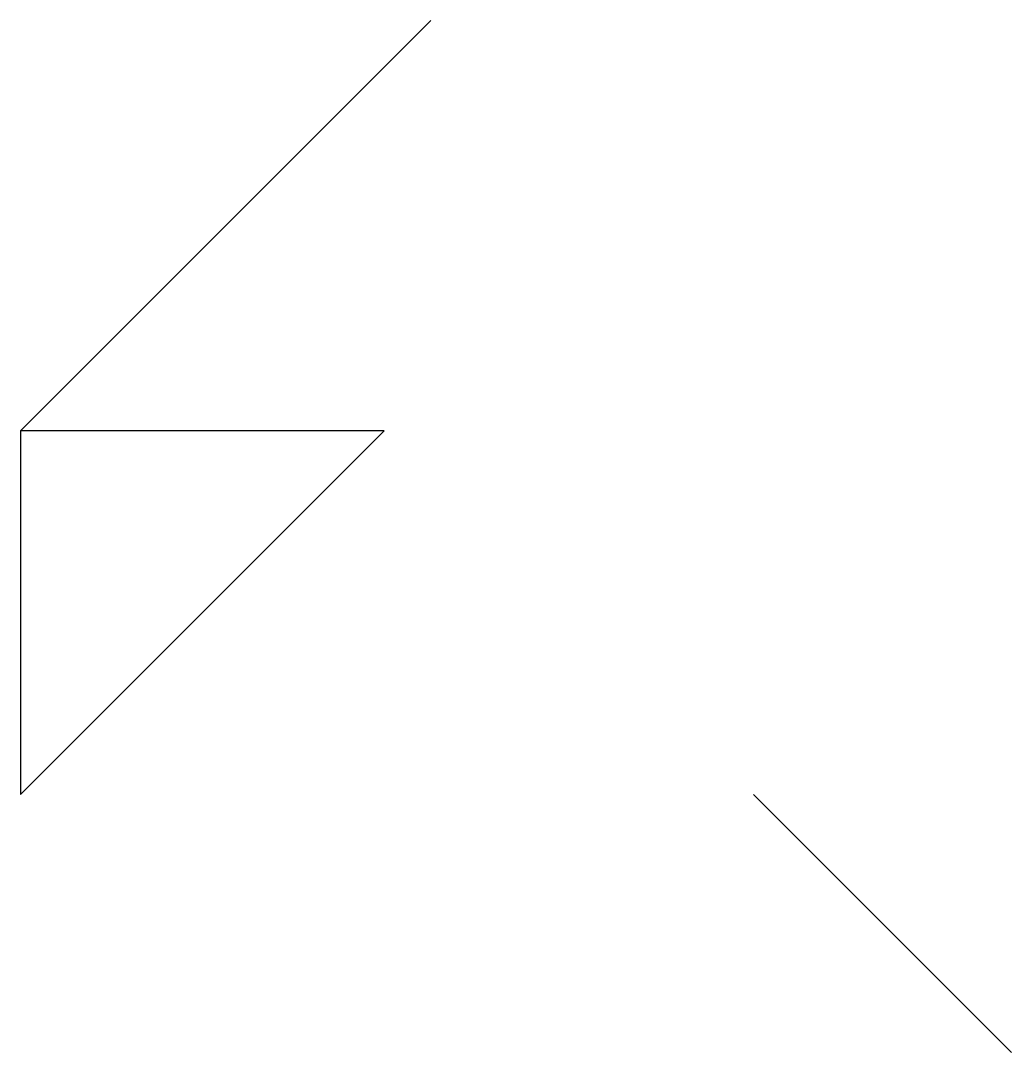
# Model space of a CAD drawing. Extents: x 0 to 2704, y -704 to 2112.
import ezdxf

# ---------------------------------------------------------------- set-up
doc = ezdxf.new("R2010")
doc.units = 0

msp = doc.modelspace()

# ---------------------------------------------------------------- linework, layer by layer
for p, q in [((1120, 2112, 144), (0, 992)), ((0, 0), (992, 992)), ((0, 992), (0, 0)), ((992, 992), (0, 992)), ((2704, -704, -96), (2000, 0))]:
    msp.add_line(p, q)

doc.saveas('drawing.dxf')
